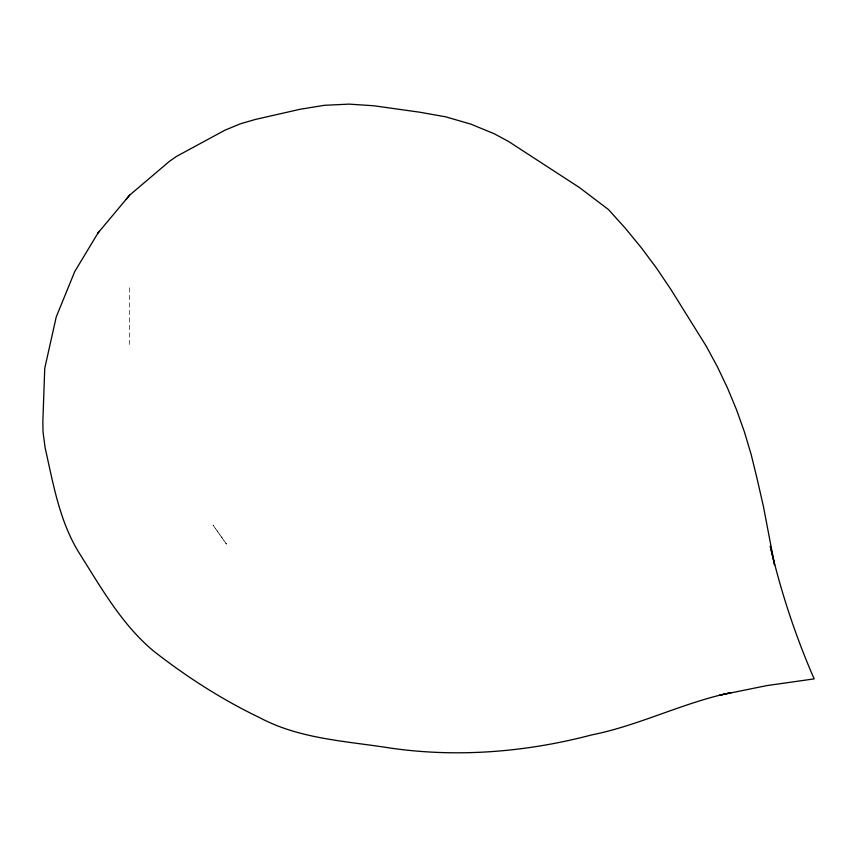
<?xml version="1.0" encoding="UTF-8"?>
<svg xmlns="http://www.w3.org/2000/svg" width="857" height="857" viewBox="0 0 857 857"><rect width="100%" height="100%" fill="white"/><g stroke="black" fill="none" stroke-linecap="round" stroke-linejoin="round"><path stroke-width="0.64" stroke-dasharray="4.29 3.21" d="M129.568 287.802L129.568 344.439M226.441 544.045L213.114 525.202L226.441 544.045"/><path stroke-width="1.29" d="M98.009 232.965L74.73 271.594L56.219 317.004L44.746 368.328L42.85 421.687L43.021 432.003L45.164 448.007C53.252 483.702 59.369 520.756 78.855 552.465C100.89 587.281 121.437 624.132 153.478 650.977C186.472 676.805 221.995 699.591 259.8 717.727C299.768 739.034 345.671 740.994 389.496 747.936C456.899 757.824 525.93 752.232 591.662 734.92C639.558 725.386 683.425 702.44 731.267 692.574L719.676 695.209L766.747 685.611L814.15 678.883C795.521 636.13 780.856 591.684 770.304 546.263L774.589 564.967L763.426 506.444L756.699 477.049L751.096 454.231L744.369 431.789L736.517 409.764L727.572 388.167L717.523 367.053L706.404 346.432L670.774 289.27L656.558 268.187L641.411 247.844L625.364 228.273L608.427 209.504L579.343 187.479L508.715 141.587L494.339 133.81L470.943 124.169L445.811 116.852L419.919 112.235L373.663 105.754L349.035 104.126L324.439 105.304L300.068 109.278L255.472 119.423L240.571 123.74L224.888 130.21L176.478 156.424L169.536 161.255L129.675 195.117L98.009 232.965L99.391 231.294M126.14 199.36L129.675 195.117"/></g></svg>
